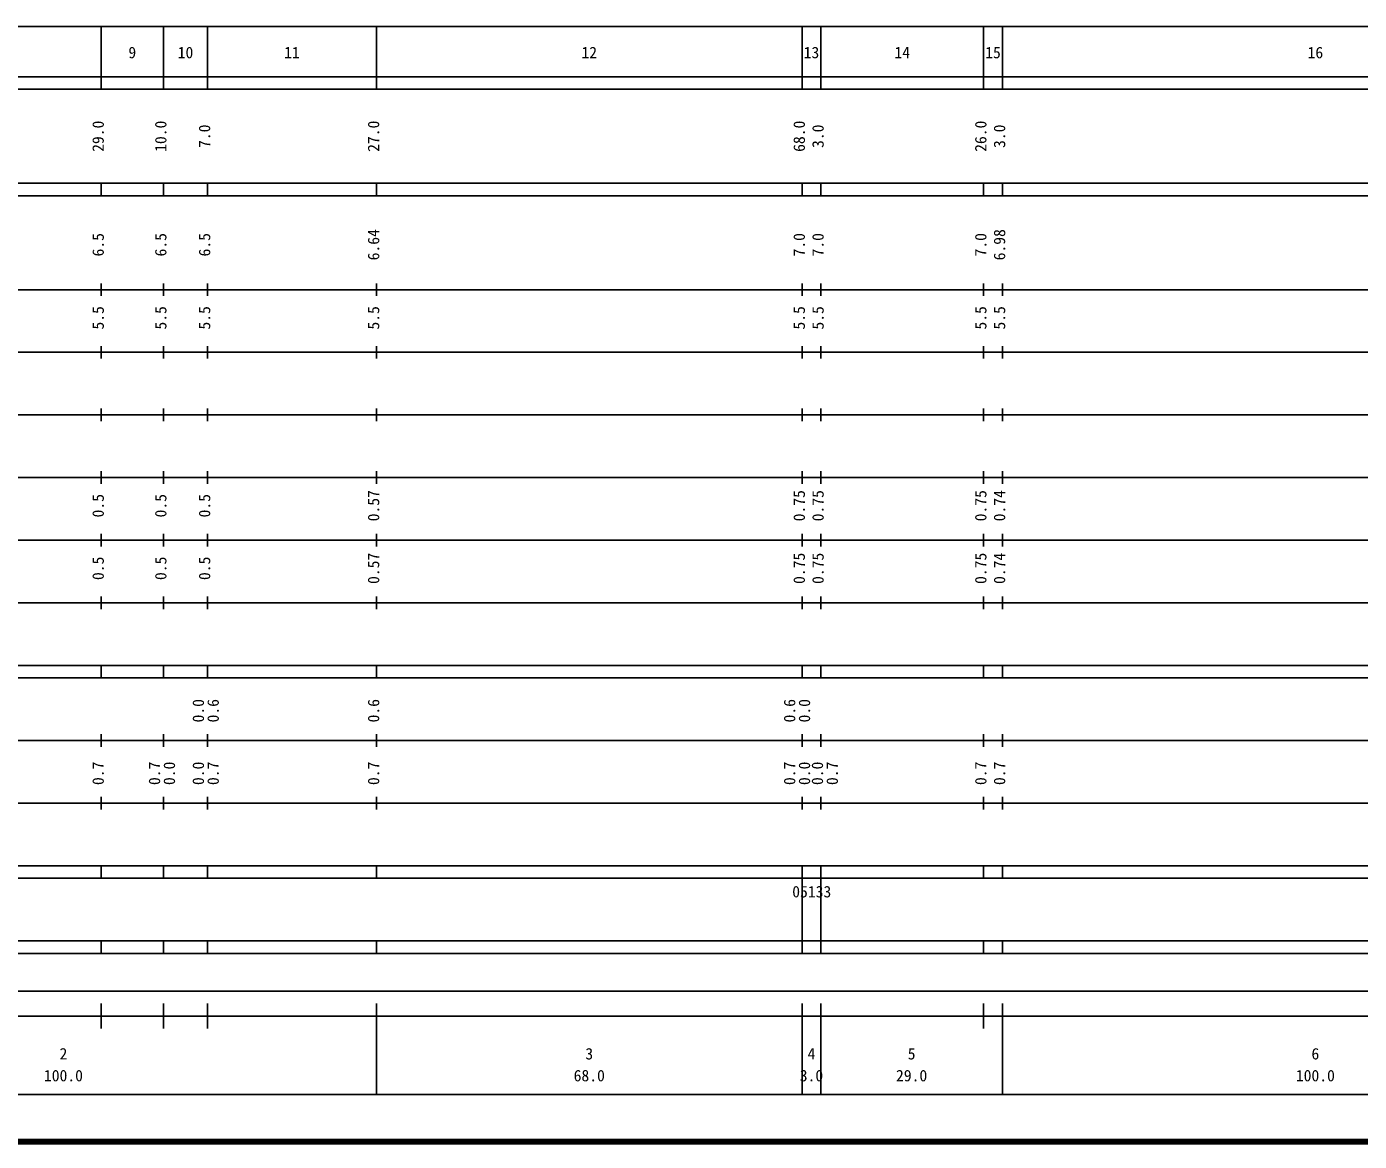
# Model space of a CAD drawing. Units: millimetres on the paper, enlarged 1000 times. Extents: x 40000 to 680000, y 20000 to 380000.
# Drawn here: x 212122 to 425027, y 20000 to 198000 of the extents above; entities that cross this region are included whole.
import ezdxf
from ezdxf.enums import TextEntityAlignment as Align

# ---------------------------------------------------------------- set-up
doc = ezdxf.new("R2010")
doc.units = ezdxf.units.MM
doc.header["$LTSCALE"] = 1000
doc.layers.add('M-TTL', color=2, linetype='Continuous', lineweight=140)
doc.layers.add('M-TTL-BAND', color=7, linetype='Continuous', lineweight=25)
doc.styles.add('ＭＳ ゴシック', font='')
doc.styles.get('ＭＳ ゴシック').set_extended_font_data('MS Gothic')

msp = doc.modelspace()

# ---------------------------------------------------------------- linework, layer by layer
at = {"layer": 'M-TTL'}
msp.add_line((40000, 20000), (680000, 20000), dxfattribs=at)
at = {"layer": 'M-TTL-BAND'}
for p, q in [((68000, 198000), (579000, 198000)), ((224000, 188000), (224000, 198000)), ((234000, 188000), (234000, 198000)), ((241000, 188000), (241000, 198000)), ((268000, 188000), (268000, 198000)), ((336000, 188000), (336000, 198000)), ((339000, 188000), (339000, 198000)), ((365000, 188000), (365000, 198000)), ((368000, 188000), (368000, 198000)), ((40000, 190000), (579000, 190000)), ((40000, 188000), (579000, 188000)), ((40000, 173000), (579000, 173000)), ((224000, 171000), (224000, 173000)), ((234000, 171000), (234000, 173000)), ((241000, 171000), (241000, 173000)), ((268000, 171000), (268000, 173000)), ((336000, 171000), (336000, 173000)), ((339000, 171000), (339000, 173000)), ((365000, 171000), (365000, 173000)), ((368000, 171000), (368000, 173000)), ((40000, 171000), (579000, 171000)), ((40000, 156000), (579000, 156000)), ((224000, 155000), (224000, 157000)), ((234000, 155000), (234000, 157000)), ((241000, 155000), (241000, 157000)), ((268000, 155000), (268000, 157000)), ((336000, 155000), (336000, 157000)), ((339000, 155000), (339000, 157000)), ((365000, 155000), (365000, 157000)), ((368000, 155000), (368000, 157000)), ((224000, 145000), (224000, 147000)), ((234000, 145000), (234000, 147000)), ((241000, 145000), (241000, 147000)), ((268000, 145000), (268000, 147000)), ((336000, 145000), (336000, 147000)), ((339000, 145000), (339000, 147000)), ((365000, 145000), (365000, 147000)), ((368000, 145000), (368000, 147000)), ((46000, 146000), (579000, 146000)), ((224000, 135000), (224000, 137000)), ((234000, 135000), (234000, 137000)), ((241000, 135000), (241000, 137000)), ((268000, 135000), (268000, 137000)), ((336000, 135000), (336000, 137000)), ((339000, 135000), (339000, 137000)), ((365000, 135000), (365000, 137000)), ((368000, 135000), (368000, 137000)), ((52000, 136000), (579000, 136000)), ((46000, 126000), (579000, 126000)), ((224000, 125000), (224000, 127000)), ((234000, 125000), (234000, 127000)), ((241000, 125000), (241000, 127000)), ((268000, 125000), (268000, 127000)), ((336000, 125000), (336000, 127000)), ((339000, 125000), (339000, 127000)), ((365000, 125000), (365000, 127000)), ((368000, 125000), (368000, 127000)), ((52000, 116000), (579000, 116000)), ((224000, 115000), (224000, 117000)), ((234000, 115000), (234000, 117000)), ((241000, 115000), (241000, 117000)), ((268000, 115000), (268000, 117000)), ((336000, 115000), (336000, 117000)), ((339000, 115000), (339000, 117000)), ((365000, 115000), (365000, 117000)), ((368000, 115000), (368000, 117000)), ((224000, 105000), (224000, 107000)), ((234000, 105000), (234000, 107000)), ((241000, 105000), (241000, 107000)), ((268000, 105000), (268000, 107000)), ((336000, 105000), (336000, 107000)), ((339000, 105000), (339000, 107000)), ((365000, 105000), (365000, 107000)), ((368000, 105000), (368000, 107000)), ((46000, 106000), (579000, 106000)), ((40000, 96000), (579000, 96000)), ((224000, 94000), (224000, 96000)), ((234000, 94000), (234000, 96000)), ((241000, 94000), (241000, 96000)), ((268000, 94000), (268000, 96000)), ((336000, 94000), (336000, 96000)), ((339000, 94000), (339000, 96000)), ((365000, 94000), (365000, 96000)), ((368000, 94000), (368000, 96000)), ((40000, 94000), (579000, 94000)), ((49000, 84000), (579000, 84000)), ((224000, 83000), (224000, 85000)), ((234000, 83000), (234000, 85000)), ((241000, 83000), (241000, 85000)), ((268000, 83000), (268000, 85000)), ((336000, 83000), (336000, 85000)), ((339000, 83000), (339000, 85000)), ((365000, 83000), (365000, 85000)), ((368000, 83000), (368000, 85000)), ((224000, 73000), (224000, 75000)), ((234000, 73000), (234000, 75000)), ((241000, 73000), (241000, 75000)), ((268000, 73000), (268000, 75000)), ((336000, 73000), (336000, 75000)), ((339000, 73000), (339000, 75000)), ((365000, 73000), (365000, 75000)), ((368000, 73000), (368000, 75000)), ((40000, 74000), (579000, 74000)), ((40000, 64000), (579000, 64000)), ((224000, 62000), (224000, 64000)), ((234000, 62000), (234000, 64000)), ((241000, 62000), (241000, 64000)), ((268000, 62000), (268000, 64000)), ((336000, 62000), (336000, 64000)), ((339000, 62000), (339000, 64000)), ((365000, 62000), (365000, 64000)), ((368000, 62000), (368000, 64000)), ((40000, 62000), (579000, 62000)), ((336000, 52000), (336000, 62000)), ((339000, 52000), (339000, 62000)), ((40000, 52000), (579000, 52000)), ((224000, 50000), (224000, 52000)), ((234000, 50000), (234000, 52000)), ((241000, 50000), (241000, 52000)), ((268000, 50000), (268000, 52000)), ((336000, 50000), (336000, 52000)), ((339000, 50000), (339000, 52000)), ((365000, 50000), (365000, 52000)), ((368000, 50000), (368000, 52000)), ((40000, 50000), (579000, 50000)), ((71000, 44000), (565000, 44000)), ((224000, 38000), (224000, 42000)), ((234000, 38000), (234000, 42000)), ((241000, 38000), (241000, 42000)), ((268000, 27500), (268000, 42000)), ((336000, 27500), (336000, 42000)), ((339000, 27500), (339000, 42000)), ((365000, 38000), (365000, 42000)), ((368000, 27500), (368000, 42000)), ((40000, 40000), (579000, 40000)), ((68000, 27500), (579000, 27500))]:
    msp.add_line(p, q, dxfattribs=at)

# ---------------------------------------------------------------- texts
at = {"layer": 'M-TTL-BAND', "style": 'ＭＳ ゴシック'}
for s, p in [('9', (229000, 192405)), ('10', (237500, 192405)), ('11', (254500, 192405)), ('12', (302000, 192405)), ('13', (337500, 192405)), ('14', (352000, 192405)), ('15', (366500, 192405)), ('16', (418000, 192405)), ('2', (218000, 32523)), ('3', (302000, 32523)), ('4', (337500, 32523)), ('5', (353500, 32523)), ('6', (418000, 32523)), ('100.0', (218000, 29033)), ('68.0', (302000, 29033)), ('3.0', (337500, 29033)), ('29.0', (353500, 29033)), ('100.0', (418000, 29033))]:
    msp.add_text(s, height=1833, dxfattribs=at).set_placement(p, align=Align.BOTTOM_CENTER)
for s, p in [('29.0', (225000, 180500)), ('10.0', (235000, 180500)), ('7.0', (242000, 180500)), ('27.0', (269000, 180500)), ('68.0', (337000, 180500)), ('3.0', (340000, 180500)), ('26.0', (366000, 180500)), ('3.0', (369000, 180500)), ('6.5', (225000, 163174)), ('6.5', (235000, 163174)), ('6.5', (242000, 163174)), ('6.64', (269000, 163174)), ('7.0', (337000, 163174)), ('7.0', (340000, 163174)), ('7.0', (366000, 163174)), ('6.98', (369000, 163174)), ('5.5', (225000, 151500)), ('5.5', (235000, 151500)), ('5.5', (242000, 151500)), ('5.5', (269000, 151500)), ('5.5', (337000, 151500)), ('5.5', (340000, 151500)), ('5.5', (366000, 151500)), ('5.5', (369000, 151500)), ('0.57', (269000, 121500)), ('0.75', (337000, 121500)), ('0.75', (340000, 121500)), ('0.75', (366000, 121500)), ('0.74', (369000, 121500)), ('0.5', (225000, 121500)), ('0.5', (235000, 121500)), ('0.5', (242000, 121500)), ('0.5', (225000, 111500)), ('0.5', (235000, 111500)), ('0.5', (242000, 111500)), ('0.57', (269000, 111500)), ('0.75', (337000, 111500)), ('0.75', (340000, 111500)), ('0.75', (366000, 111500)), ('0.74', (369000, 111500)), ('0.0', (241000, 88764)), ('0.6', (243370, 88764)), ('0.6', (269000, 88764)), ('0.6', (335462, 88764)), ('0.0', (337832, 88764)), ('0.7', (225000, 78764)), ('0.7', (234000, 78764)), ('0.0', (236370, 78764)), ('0.0', (241000, 78764)), ('0.7', (243370, 78764)), ('0.7', (269000, 78764)), ('0.7', (335462, 78764)), ('0.0', (337832, 78764)), ('0.0', (339902, 78764)), ('0.7', (342272, 78764)), ('0.7', (366000, 78764)), ('0.7', (369000, 78764))]:
    msp.add_text(s, height=1833, rotation=90, dxfattribs=at).set_placement(p, align=Align.BOTTOM_CENTER)
msp.add_text('05133', height=1833, dxfattribs=at).set_placement((334428, 58405), align=Align.BOTTOM_LEFT)

doc.saveas('drawing.dxf')
